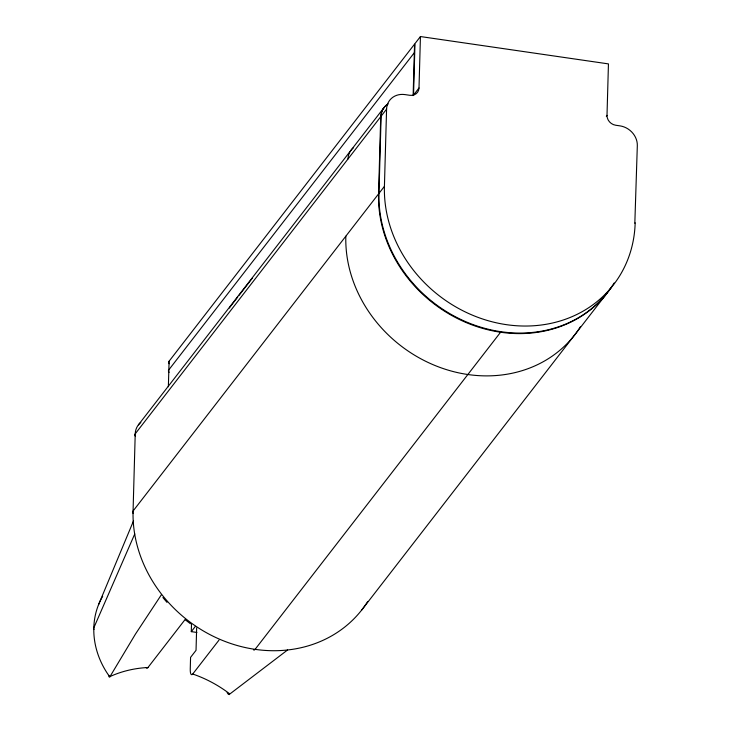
<?xml version="1.0" encoding="UTF-8"?>
<svg xmlns="http://www.w3.org/2000/svg" width="731" height="731" viewBox="0 0 731 731"><rect width="100%" height="100%" fill="white"/><g stroke="black" fill="none" stroke-linecap="round" stroke-linejoin="round"><path stroke-width="1.1" d="M108.864 675.362L109.065 676.851L109.769 676.86A9.43 3.226 53.5 0 0 110.107 676.641M168.368 386.745L169.08 361.233L414.568 44.125L413.134 95.587M196.895 632.452L191.294 631.639L191.504 624.073M196.657 627.947L196.036 650.325L190.572 657.37L190.261 668.801A9.457 2.421 -81.5 0 0 192.737 674.028A117.051 102.952 37.7 0 1 229.872 693.975L287.548 649.996M133.353 513.537A9.366 3.746 1.6 0 1 133.069 511.024L378.567 193.907L380.723 116.713A18.732 16.475 37.7 0 1 387.713 104.359M611.244 287.447A131.096 115.306 37.7 0 1 468.662 322.901A131.096 115.306 37.7 0 1 378.969 193.386L381.125 116.183A18.732 16.475 37.7 0 1 388.115 103.829M378.969 193.386L384.424 186.341L386.58 109.138A18.732 16.475 37.7 0 1 404.974 94.591L409.799 95.295A9.366 8.233 37.7 0 0 419 88.012L420.435 36.55L608.448 63.899L607.004 115.37L606.328 116.247M634.828 223.257L637.322 145.615A18.732 16.475 37.7 0 0 619.888 125.851L615.721 125.248A9.366 8.233 37.7 0 1 607.004 115.37M98.584 604.628L133.554 520.792M134.769 533.922L93.815 627.801A9.366 3.746 1.6 0 0 94.016 629.446M161.505 594.577L135.454 634.097L110.025 676.54A117.051 102.952 37.7 0 1 147.964 667.504L185.455 619.075M420.435 36.55L414.98 43.595L413.545 95.067L419 88.012M414.331 52.696L168.843 369.813A9.366 3.746 1.6 0 0 169.126 372.326M138.406 424.866L383.903 107.749M237.758 297.024L230.238 306.737A9.366 2.412 -81.7 0 0 229.479 308.034M239.119 295.26L252.104 278.493A9.366 2.412 -81.7 0 1 252.597 277.999M380.723 116.713L135.226 433.821L133.069 511.024A131.096 115.306 37.7 0 0 224.993 641.425A131.096 115.306 37.7 0 0 367.702 601.522M381.125 116.183L386.58 109.138M191.294 631.639L195.387 626.357M192.737 674.019L218.998 640.109M500.58 332.24L255.092 649.347A9.366 2.412 -81.7 0 1 253.419 649.658M361.543 610.239L607.032 293.131M229.461 694.276L229.379 694.331A9.43 0.813 -46.4 0 0 229.232 694.614M229.296 694.368L228.218 694.13L227.122 692.559M185.354 619.861L190.407 623.726M162.912 597.538L166.988 602.371M614.159 282.979A131.096 115.306 37.7 0 1 613.026 284.788M635.166 222.818A131.096 115.306 37.7 0 1 506.437 324.665A131.096 115.306 37.7 0 1 384.424 186.341M169.364 363.746A9.366 3.746 1.6 0 1 169.08 361.233M109.769 676.86A80.62 70.907 37.7 0 1 102.687 596.277M147.964 667.567A9.457 2.431 -81.7 0 1 146.291 667.759M612.615 285.309A131.096 115.306 37.7 0 1 469.923 324.089A131.096 115.306 37.7 0 1 378.567 193.907M347.983 158.992A18.732 16.475 37.7 0 1 353.576 147.625M580.46 326.693A131.096 115.306 37.7 0 1 437.75 366.587A131.096 115.306 37.7 0 1 345.827 236.195M140.809 422.454A18.732 16.475 37.7 0 0 135.226 433.821A9.366 3.746 1.6 0 0 135.509 436.334"/></g></svg>
